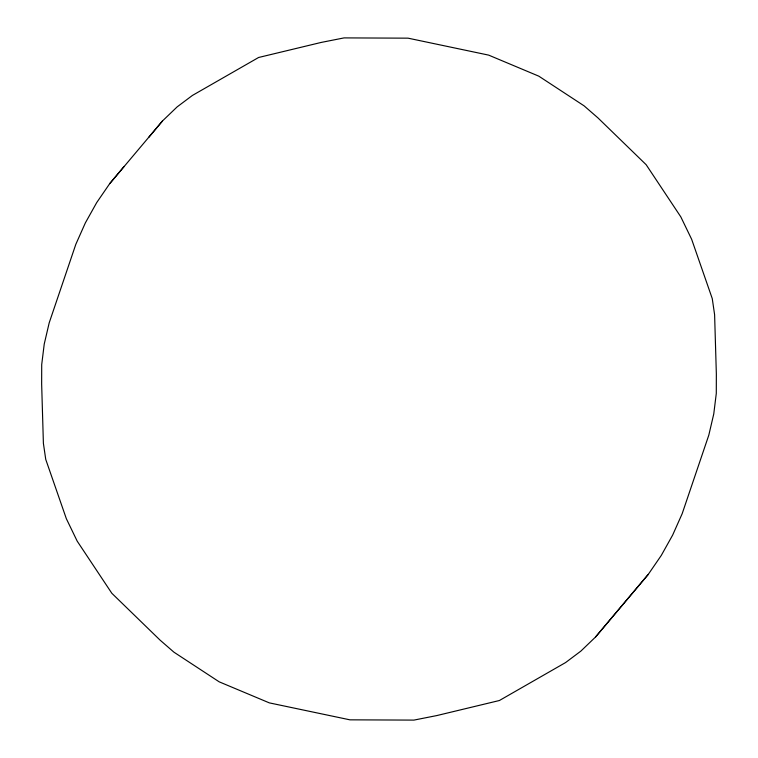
<?xml version="1.0" encoding="UTF-8"?>
<svg xmlns="http://www.w3.org/2000/svg" width="758" height="758" viewBox="0 0 758 758"><rect width="100%" height="100%" fill="white"/><g stroke="black" fill="none" stroke-linecap="round" stroke-linejoin="round"><path stroke-width="1.14" d="M109.73 183.616L96.711 202.576L85.341 222.928L75.838 244.275L49.185 322.88L44.239 344.047L41.709 364.589L41.652 384.098L43.395 443.335L45.745 459.414L66.353 518.718L77.183 541.127L111.833 593.277L160.052 640.103L173.942 652.183L219.204 681.84L269.327 702.874L349.95 719.835L413.925 720.1L436.76 715.58L499.399 700.515L565.591 662.558L580.846 651.122L595.513 637.033L648.27 574.384L661.289 555.425L672.659 535.072L682.162 513.725L708.815 435.12L713.761 413.953L716.291 393.411L716.348 373.902L714.605 314.665L712.255 298.586L691.647 239.282L680.817 216.873L646.167 164.723L597.948 117.897L584.058 105.817L538.796 76.16L488.673 55.126L408.05 38.165L344.075 37.9L321.24 42.42L258.601 57.485L192.409 95.442L177.154 106.878L162.487 120.967L109.73 183.616L124.141 166.428M148.691 137.425L162.487 120.967M595.513 637.033L648.27 574.384"/></g></svg>
